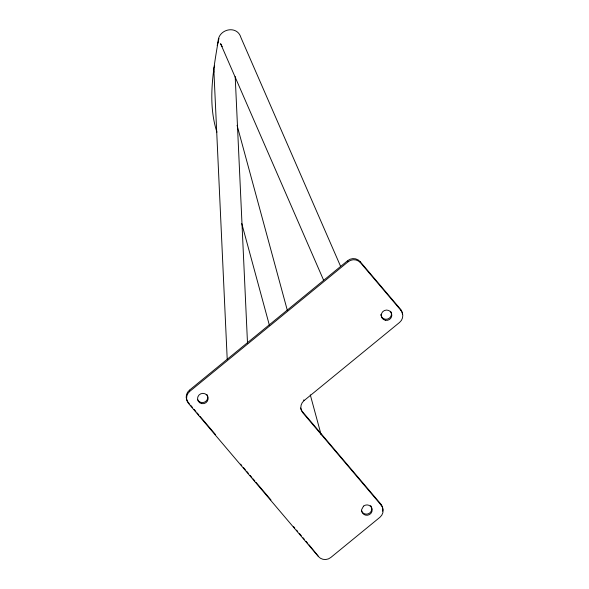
<?xml version="1.0" encoding="UTF-8"?>
<svg xmlns="http://www.w3.org/2000/svg" width="589" height="589" viewBox="0 0 589 589"><rect width="100%" height="100%" fill="white"/><g stroke="black" fill="none" stroke-linecap="round" stroke-linejoin="round"><path stroke-width="0.88" d="M217.989 42.393C213.012 71.748 207.527 103.119 216.929 132.15M218.092 42.033C217.842 29.008 237.168 24.539 240.938 37.593L340.641 266.456M217.186 45.574L218.983 38.491M189.371 403.782L188.185 402.375A8.85 8.614 -18.7 0 1 189.415 390.198L347.731 260.625A8.85 8.614 -18.7 0 1 360.151 261.634L400.432 309.115A8.85 8.614 -18.7 0 1 402.434 314.519M381.142 505.112L302.82 412.801A8.85 8.614 -18.7 0 1 304.049 400.616L399.585 322.426A8.85 8.614 -18.7 0 0 400.814 310.248L360.534 262.775A8.85 8.614 -18.7 0 0 348.114 261.766L189.798 391.332A8.85 8.614 -18.7 0 0 188.568 403.517L318.362 556.495A8.85 8.614 -18.7 0 0 330.782 557.503L379.912 517.297A8.85 8.614 -18.7 0 0 381.142 505.112L380.884 504.353M300.626 408.008A8.85 8.614 -18.7 0 0 302.437 411.659L380.759 503.978A8.85 8.614 -18.7 0 1 382.578 511.156M190.564 405.18L192.353 407.286M194.134 409.392L195.923 411.497M197.116 412.904L198.898 415.009M200.091 416.408L215.574 434.653M240.577 464.132L241.77 465.531M243.552 467.637L245.341 469.742M246.533 471.148L248.315 473.254M250.104 475.36L251.893 477.458M253.079 478.864L254.868 480.97M256.06 482.376L270.94 499.921M293.565 526.581L294.758 527.987M296.547 530.093L297.732 531.499M299.521 533.605L301.31 535.71M303.092 537.809L304.285 539.215M306.066 541.32L307.856 543.426M309.048 544.832L318.237 556.119M222.2 46.641L220.595 43.667L323.663 280.327M400.557 309.49L400.814 310.248M360.151 261.634L360.409 262.392M347.863 261.008L348.114 261.766M303.791 399.857L304.049 400.616M302.437 411.659L302.694 412.418M189.415 390.198L189.673 390.956M188.311 402.751L188.568 403.517M237.065 125.302L287.403 310.617M310.285 394.844L321.123 434.748M241.762 223.562L269.49 325.629M235.195 76.57L247.52 343.49M213.807 69.068L227.207 359.165M213.976 72.189A10.617 10.381 -2.7 0 1 214.602 66.034M371.526 507.291A5.308 5.168 -18.7 0 1 368.096 513.866A5.308 5.168 -18.7 0 1 361.44 510.611M370.577 505.605A5.308 5.168 -18.7 0 1 371.284 506.695M206.938 394.564A5.308 5.168 -18.7 0 1 204.987 401.912A5.308 5.168 -18.7 0 1 197.654 399.651M390.64 311.257A5.308 5.168 -18.7 0 1 388.688 318.605A5.308 5.168 -18.7 0 1 381.355 316.352M381.112 315.748A5.308 5.168 -18.7 0 1 380.862 314.364M363.516 506.135L361.602 509.662A5.308 5.168 -18.7 0 0 367.727 515.198A5.308 5.168 -18.7 0 0 371.696 507.88A5.308 5.168 -18.7 0 0 363.516 506.135M201.718 403.62A5.308 5.168 -18.7 0 0 207.888 396.876A5.308 5.168 -18.7 0 0 198.927 395.109A5.308 5.168 -18.7 0 0 201.718 403.62M385.42 320.313A5.308 5.168 -18.7 0 0 391.582 313.569A5.308 5.168 -18.7 0 0 382.622 311.809A5.308 5.168 -18.7 0 0 385.42 320.313"/></g></svg>
